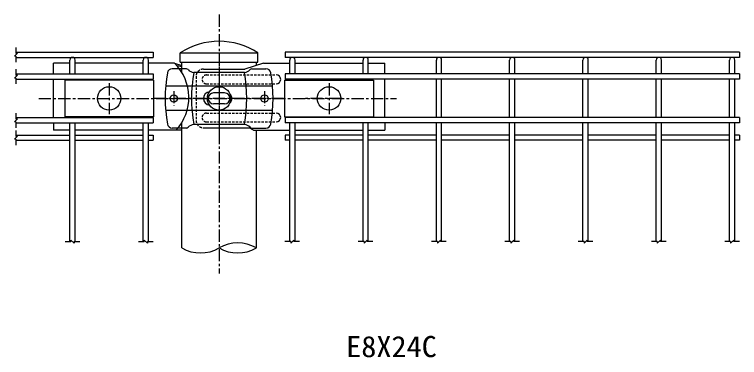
# Model space of a CAD drawing. Units: millimetres, scale not verified. Extents: x -5012 to 5012, y -3544 to 3544.
# Drawn here: x 1708 to 3191, y 649 to 1351 of the extents above; entities that cross this region are included whole.
import ezdxf
from ezdxf.enums import TextEntityAlignment as Align

# ---------------------------------------------------------------- set-up
doc = ezdxf.new("R2010")
doc.units = ezdxf.units.MM
doc.header["$LTSCALE"] = 20
doc.linetypes.add('USER1', pattern=[2, 1.25, -0.25, 0.25, -0.25])
doc.linetypes.add('USER3', pattern=[0.375, 0.25, -0.125])
for name, color, linetype, lineweight in [('0-4_SUNPOU', 3, 'Continuous', 25), ('0-6_BOLT', 7, 'Continuous', 25), ('0-7_BUHIN', 7, 'Continuous', 25), ('0-8_KOUZOU', 7, 'Continuous', 25), ('0-9_AMI', 7, 'Continuous', 25)]:
    doc.layers.add(name, color=color, linetype=linetype, lineweight=lineweight)
doc.styles.add('ＭＳ ゴシック', font='')
doc.styles.get('ＭＳ ゴシック').set_extended_font_data('MS Gothic')

msp = doc.modelspace()

# ---------------------------------------------------------------- linework, layer by layer
at = {"layer": '0-6_BOLT'}
msp.add_circle((2126.35, 1179.11), 24, dxfattribs=at)
at = {"layer": '0-7_BUHIN'}
for p, q in [((1810.48, 1251.11), (1787.35, 1251.11)), ((1820.95, 1251.11), (1787.35, 1251.11)), ((1787.35, 1229.22), (1787.35, 1251.11)), ((1970.95, 1251.11), (1831.75, 1251.11)), ((2035.15, 1251.11), (1981.75, 1251.11)), ((2035.15, 1251.11), (2050.15, 1246.48)), ((2217.55, 1251.11), (2178.67, 1239.11)), ((2217.55, 1251.11), (2270.95, 1251.11)), ((2281.75, 1251.11), (2420.95, 1251.11)), ((2431.75, 1251.11), (2465.35, 1251.11)), ((2465.35, 1229.22), (2465.35, 1251.11)), ((2059.29, 1239.73), (2030.37, 1239.73)), ((2050.15, 1243.77), (2040.19, 1245.72)), ((2178.27, 1232.36), (2074.43, 1232.36)), ((2094.2, 1239.11), (2178.67, 1239.11)), ((2193.4, 1239.73), (2222.32, 1239.73)), ((1787.35, 1139.82), (1787.35, 1218.42)), ((2465.35, 1139.82), (2465.35, 1218.42)), ((1992.22, 1216.61), (1810.48, 1216.61)), ((1810.48, 1216.61), (1810.48, 1141.61)), ((1992.22, 1216.61), (1992.22, 1141.61)), ((2235.7, 1203.97), (2016.99, 1203.97)), ((2260.48, 1216.61), (2260.48, 1141.61)), ((2260.48, 1216.61), (2442.22, 1216.61)), ((2442.22, 1216.61), (2442.22, 1141.61)), ((2137.6, 1190.36), (2115.1, 1190.36)), ((2137.6, 1167.86), (2115.1, 1167.86)), ((2235.7, 1154.24), (2016.99, 1154.24)), ((1787.35, 1129.02), (1787.35, 1113.85)), ((1992.22, 1141.61), (1810.48, 1141.61)), ((2260.48, 1141.61), (2442.22, 1141.61)), ((2465.35, 1129.02), (2465.35, 1113.85)), ((2050.15, 1113.85), (1981.75, 1113.85)), ((2059.29, 1118.48), (2030.37, 1118.48)), ((2178.27, 1125.86), (2074.43, 1125.86)), ((2094.2, 1119.11), (2187.67, 1119.11)), ((2196.67, 1113.85), (2187.67, 1119.11)), ((2193.4, 1118.48), (2222.32, 1118.48)), ((2196.67, 1113.85), (2270.95, 1113.85))]:
    msp.add_line(p, q, dxfattribs=at)
at = {"layer": '0-7_BUHIN', "color": 1, "linetype": 'USER1'}
for p, q in [((2126.35, 1244.48), (2126.35, 1109.65)), ((2033.47, 1194.31), (2033.47, 1163.96)), ((2219.22, 1194.31), (2219.22, 1163.96)), ((2258.27, 1179.11), (1991.02, 1179.11)), ((2378.18, 1179.11), (2298.78, 1179.11))]:
    msp.add_line(p, q, dxfattribs=at)
at = {"layer": '0-7_BUHIN', "color": 1, "linetype": 'USER3'}
for p, q in [((2079.2, 1224.11), (2079.2, 1134.11)), ((2100.61, 1227.11), (2243.35, 1227.11)), ((2100.61, 1209.11), (2243.35, 1209.11)), ((2100.61, 1149.11), (2243.35, 1149.11)), ((2100.61, 1131.11), (2243.35, 1131.11))]:
    msp.add_line(p, q, dxfattribs=at)
at = {"layer": '0-7_BUHIN'}
for centre in [(2033.47, 1179.11), (2219.22, 1179.11)]:
    msp.add_circle(centre, 7.5, dxfattribs=at)
for centre, radius, start, end in [((1965.66, 1181.05), 98.68, 317.0841, 45.23433), ((2030.37, 1229.73), 10, 90, 170.07222), ((2059.29, 1234.73), 5, 42.44677, 90), ((2076.24, 1250.23), 17.97, 222.44677, 264.21646), ((2373.36, 1179.11), 303.64, 169.89959, 190.10041), ((2176.45, 1250.23), 17.97, 275.78354, 317.55323), ((1879.33, 1179.11), 303.64, 349.89959, 10.10041), ((2193.4, 1234.73), 5, 90, 137.55323), ((2222.32, 1229.73), 10, 9.92778, 90), ((2319.61, 1179.11), 303.64, 170.07222, 189.92778), ((1933.08, 1179.11), 303.64, 350.07222, 9.92778), ((2243.35, 1218.11), 9, 270, 90), ((2107.64, 1179.11), 13.5, 94.99037, 265.00963), ((2115.1, 1179.11), 11.25, 90, 270), ((2137.6, 1179.11), 11.25, 270, 90), ((2138.91, 1179.11), 13.5, 314.07965, 45.92035), ((2243.35, 1140.11), 9, 270, 90), ((2030.37, 1128.48), 10, 189.92778, 270), ((2059.29, 1123.48), 5, 270, 317.55323), ((2076.24, 1107.98), 17.97, 95.78354, 137.55323), ((2176.45, 1107.98), 17.97, 42.44677, 84.21646), ((2193.4, 1123.48), 5, 222.44677, 270), ((2222.32, 1128.48), 10, 270, 350.07222)]:
    msp.add_arc(centre, radius, start, end, dxfattribs=at)
at = {"layer": '0-7_BUHIN', "color": 1, "linetype": 'USER3'}
for centre, radius, start, end in [((2094.2, 1224.11), 15, 90, 180), ((2100.61, 1218.11), 9, 90, 270), ((2100.61, 1140.11), 9, 90, 270), ((2094.2, 1134.11), 15, 180, 270)]:
    msp.add_arc(centre, radius, start, end, dxfattribs=at)
at = {"layer": '0-8_KOUZOU', "color": 1, "linetype": 'USER1'}
for p, q in [((2126.35, 1350.83), (2126.35, 820.8)), ((1901.35, 1210.32), (1901.35, 1146.76)), ((2351.35, 1210.32), (2351.35, 1146.76)), ((1757.24, 1179.11), (2489.23, 1179.11))]:
    msp.add_line(p, q, dxfattribs=at)
at = {"layer": '0-8_KOUZOU'}
for p, q in [((2046.81, 1253.19), (2046.81, 1272.11)), ((2046.81, 1272.11), (2205.88, 1272.11)), ((2050.15, 1232.03), (2050.15, 1253.19)), ((2202.55, 1246.48), (2202.55, 1253.19)), ((2050.15, 873.13), (2050.15, 1130.07)), ((1820.95, 1113.85), (1787.35, 1113.85)), ((1970.95, 1113.85), (1831.75, 1113.85)), ((2202.55, 873.13), (2202.55, 1113.85)), ((2281.75, 1113.85), (2420.95, 1113.85)), ((2431.75, 1113.85), (2465.35, 1113.85))]:
    msp.add_line(p, q, dxfattribs=at)
msp.add_lwpolyline([(2046.81, 1253.19), (2205.88, 1253.19), (2205.88, 1272.11)], dxfattribs=at)
for centre in [(1901.35, 1179.11), (2351.35, 1179.11)]:
    msp.add_circle(centre, 24, dxfattribs=at)
msp.add_arc((2126.35, 1151.39), 144.56, 56.62039, 123.37961, dxfattribs=at)
at = {"layer": '0-9_AMI'}
for p, q in [((1710.63, 1283.36), (1710.63, 1271.75)), ((1713.63, 1271.75), (1707.63, 1265.29)), ((1710.63, 1265.29), (1707.63, 1265.29)), ((1710.63, 1273.92), (1991.35, 1273.92)), ((1710.63, 1271.75), (1713.63, 1271.75)), ((1710.63, 1265.29), (1710.63, 1253.36)), ((1710.63, 1263.12), (1991.35, 1263.12)), ((1991.35, 1273.92), (1991.35, 1263.12)), ((3191.35, 1273.92), (2261.35, 1273.92)), ((2261.35, 1273.92), (2261.35, 1263.12)), ((3191.35, 1263.12), (2261.35, 1263.12)), ((3191.35, 1273.92), (3191.35, 1263.12)), ((1820.95, 1229.22), (1820.95, 1257.72)), ((1831.75, 1229.22), (1831.75, 1257.72)), ((1970.95, 1229.22), (1970.95, 1257.72)), ((1981.75, 1229.22), (1981.75, 1257.72)), ((2270.95, 1229.22), (2270.95, 1257.72)), ((2281.75, 1229.22), (2281.75, 1257.72)), ((2420.95, 1229.22), (2420.95, 1257.72)), ((2431.75, 1229.22), (2431.75, 1257.72)), ((2570.95, 1229.22), (2570.95, 1257.72)), ((2581.75, 1229.22), (2581.75, 1257.72)), ((2720.95, 1229.22), (2720.95, 1257.72)), ((2731.75, 1229.22), (2731.75, 1257.72)), ((2870.95, 1229.22), (2870.95, 1257.72)), ((2881.75, 1229.22), (2881.75, 1257.72)), ((3020.95, 1229.22), (3020.95, 1257.72)), ((3031.75, 1229.22), (3031.75, 1257.72)), ((3170.95, 1229.22), (3170.95, 1257.72)), ((3181.75, 1229.22), (3181.75, 1257.72)), ((1710.63, 1238.66), (1710.63, 1227.05)), ((1713.63, 1227.05), (1707.63, 1220.59)), ((1710.63, 1220.59), (1707.63, 1220.59)), ((1710.63, 1229.22), (1991.35, 1229.22)), ((1710.63, 1227.05), (1713.63, 1227.05)), ((1710.63, 1220.59), (1710.63, 1208.66)), ((1710.63, 1218.42), (1991.35, 1218.42)), ((1820.95, 1216.61), (1820.95, 1218.42)), ((1831.75, 1216.61), (1831.75, 1218.42)), ((1970.95, 1216.61), (1970.95, 1218.42)), ((1981.75, 1216.61), (1981.75, 1218.42)), ((1991.35, 1229.22), (1991.35, 1218.42)), ((3191.35, 1229.22), (2261.35, 1229.22)), ((2261.35, 1229.22), (2261.35, 1218.42)), ((3191.35, 1218.42), (2261.35, 1218.42)), ((2270.95, 1216.61), (2270.95, 1218.42)), ((2281.75, 1216.61), (2281.75, 1218.42)), ((2420.95, 1216.61), (2420.95, 1218.42)), ((2431.75, 1216.61), (2431.75, 1218.42)), ((2570.95, 1139.82), (2570.95, 1218.42)), ((2581.75, 1139.82), (2581.75, 1218.42)), ((2720.95, 1139.82), (2720.95, 1218.42)), ((2731.75, 1139.82), (2731.75, 1218.42)), ((2870.95, 1139.82), (2870.95, 1218.42)), ((2881.75, 1139.82), (2881.75, 1218.42)), ((3020.95, 1139.82), (3020.95, 1218.42)), ((3031.75, 1139.82), (3031.75, 1218.42)), ((3170.95, 1139.82), (3170.95, 1218.42)), ((3181.75, 1139.82), (3181.75, 1218.42)), ((3191.35, 1229.22), (3191.35, 1218.42)), ((1710.63, 1149.26), (1710.63, 1137.65)), ((1713.63, 1137.65), (1707.63, 1131.19)), ((1710.63, 1131.19), (1707.63, 1131.19)), ((1710.63, 1139.82), (1991.35, 1139.82)), ((1710.63, 1137.65), (1713.63, 1137.65)), ((1710.63, 1131.19), (1710.63, 1119.26)), ((1710.63, 1129.02), (1991.35, 1129.02)), ((1820.95, 1139.82), (1820.95, 1141.61)), ((1820.95, 886.08), (1820.95, 1129.02)), ((1831.75, 1139.82), (1831.75, 1141.61)), ((1831.75, 886.08), (1831.75, 1129.02)), ((1970.95, 1139.82), (1970.95, 1141.61)), ((1970.95, 886.08), (1970.95, 1129.02)), ((1981.75, 1139.82), (1981.75, 1141.61)), ((1981.75, 886.08), (1981.75, 1129.02)), ((1991.35, 1139.82), (1991.35, 1129.02)), ((3191.35, 1139.82), (2261.35, 1139.82)), ((2261.35, 1139.82), (2261.35, 1129.02)), ((3191.35, 1129.02), (2261.35, 1129.02)), ((2270.95, 1139.82), (2270.95, 1141.61)), ((2270.95, 886.08), (2270.95, 1129.02)), ((2281.75, 1139.82), (2281.75, 1141.61)), ((2281.75, 886.08), (2281.75, 1129.02)), ((2420.95, 1139.82), (2420.95, 1141.61)), ((2420.95, 886.08), (2420.95, 1129.02)), ((2431.75, 1139.82), (2431.75, 1141.61)), ((2431.75, 886.08), (2431.75, 1129.02)), ((2570.95, 886.08), (2570.95, 1129.02)), ((2581.75, 886.08), (2581.75, 1129.02)), ((2720.95, 886.08), (2720.95, 1129.02)), ((2731.75, 886.08), (2731.75, 1129.02)), ((2870.95, 886.08), (2870.95, 1129.02)), ((2881.75, 886.08), (2881.75, 1129.02)), ((3020.95, 886.08), (3020.95, 1129.02)), ((3031.75, 886.08), (3031.75, 1129.02)), ((3170.95, 886.08), (3170.95, 1129.02)), ((3181.75, 886.08), (3181.75, 1129.02)), ((3191.35, 1139.82), (3191.35, 1129.02)), ((1710.63, 1113.69), (1710.63, 1102.08)), ((1713.63, 1102.08), (1707.63, 1095.61)), ((1710.63, 1104.25), (1820.95, 1104.25)), ((1710.63, 1102.08), (1713.63, 1102.08)), ((1831.75, 1104.25), (1970.95, 1104.25)), ((1981.75, 1104.25), (1991.35, 1104.25)), ((1991.35, 1104.25), (1991.35, 1093.45)), ((2270.95, 1104.25), (2261.35, 1104.25)), ((2261.35, 1104.25), (2261.35, 1093.45)), ((2420.95, 1104.25), (2281.75, 1104.25)), ((2570.95, 1104.25), (2431.75, 1104.25)), ((2720.95, 1104.25), (2581.75, 1104.25)), ((2870.95, 1104.25), (2731.75, 1104.25)), ((3020.95, 1104.25), (2881.75, 1104.25)), ((3170.95, 1104.25), (3031.75, 1104.25)), ((3191.35, 1104.25), (3181.75, 1104.25)), ((3191.35, 1104.25), (3191.35, 1093.45)), ((1710.63, 1095.61), (1707.63, 1095.61)), ((1710.63, 1095.61), (1710.63, 1083.69)), ((1710.63, 1093.45), (1820.95, 1093.45)), ((1831.75, 1093.45), (1970.95, 1093.45)), ((1981.75, 1093.45), (1991.35, 1093.45)), ((2270.95, 1093.45), (2261.35, 1093.45)), ((2420.95, 1093.45), (2281.75, 1093.45)), ((2570.95, 1093.45), (2431.75, 1093.45)), ((2720.95, 1093.45), (2581.75, 1093.45)), ((2870.95, 1093.45), (2731.75, 1093.45)), ((3020.95, 1093.45), (2881.75, 1093.45)), ((3170.95, 1093.45), (3031.75, 1093.45)), ((3191.35, 1093.45), (3181.75, 1093.45)), ((1811.5, 886.08), (1823.12, 886.08)), ((1823.12, 889.08), (1829.58, 883.08)), ((1823.12, 886.08), (1823.12, 889.08)), ((1829.58, 886.08), (1841.5, 886.08)), ((1829.58, 886.08), (1829.58, 883.08)), ((1961.5, 886.08), (1973.12, 886.08)), ((1973.12, 889.08), (1979.58, 883.08)), ((1973.12, 886.08), (1973.12, 889.08)), ((1979.58, 886.08), (1979.58, 883.08)), ((1979.58, 886.08), (1991.5, 886.08)), ((2273.12, 886.08), (2261.19, 886.08)), ((2279.58, 889.08), (2273.12, 883.08)), ((2273.12, 886.08), (2273.12, 883.08)), ((2423.12, 886.08), (2411.19, 886.08)), ((2429.58, 889.08), (2423.12, 883.08)), ((2423.12, 886.08), (2423.12, 883.08)), ((2573.12, 886.08), (2561.19, 886.08)), ((2579.58, 889.08), (2573.12, 883.08)), ((2573.12, 886.08), (2573.12, 883.08)), ((2723.12, 886.08), (2711.19, 886.08)), ((2729.58, 889.08), (2723.12, 883.08)), ((2723.12, 886.08), (2723.12, 883.08)), ((2873.12, 886.08), (2861.19, 886.08)), ((2879.58, 889.08), (2873.12, 883.08)), ((2873.12, 886.08), (2873.12, 883.08)), ((3023.12, 886.08), (3011.19, 886.08)), ((3029.58, 889.08), (3023.12, 883.08)), ((3023.12, 886.08), (3023.12, 883.08)), ((3173.12, 886.08), (3161.19, 886.08)), ((3179.58, 889.08), (3173.12, 883.08)), ((3173.12, 886.08), (3173.12, 883.08))]:
    msp.add_line(p, q, dxfattribs=at)
for points in [[(2291.19, 886.08), (2279.58, 886.08), (2279.58, 889.08)], [(2441.19, 886.08), (2429.58, 886.08), (2429.58, 889.08)], [(2591.19, 886.08), (2579.58, 886.08), (2579.58, 889.08)], [(2741.19, 886.08), (2729.58, 886.08), (2729.58, 889.08)], [(2891.19, 886.08), (2879.58, 886.08), (2879.58, 889.08)], [(3041.19, 886.08), (3029.58, 886.08), (3029.58, 889.08)], [(3191.19, 886.08), (3179.58, 886.08), (3179.58, 889.08)]]:
    msp.add_lwpolyline(points, dxfattribs=at)
for centre, radius, start, end in [((1826.35, 1257.72), 5.4, 0, 180), ((1976.35, 1257.72), 5.4, 0, 180), ((2276.35, 1257.72), 5.4, 0, 180), ((2426.35, 1257.72), 5.4, 0, 180), ((2576.35, 1257.72), 5.4, 0, 180), ((2726.35, 1257.72), 5.4, 0, 180), ((2876.35, 1257.72), 5.4, 0, 180), ((3026.35, 1257.72), 5.4, 0, 180), ((3176.35, 1257.72), 5.4, 0, 180), ((2164.45, 807.15), 76.2, 60, 120), ((2088.25, 939.13), 76.2, 240, 300), ((2164.45, 939.13), 76.2, 240, 300)]:
    msp.add_arc(centre, radius, start, end, dxfattribs=at)

# ---------------------------------------------------------------- texts
at = {"layer": '0-4_SUNPOU', "style": 'ＭＳ ゴシック', "width": 1.05}
msp.add_text('E8X24C', height=43.26, dxfattribs=at).set_placement((2386.43, 636.79), align=Align.BOTTOM_LEFT)

doc.saveas('drawing.dxf')
